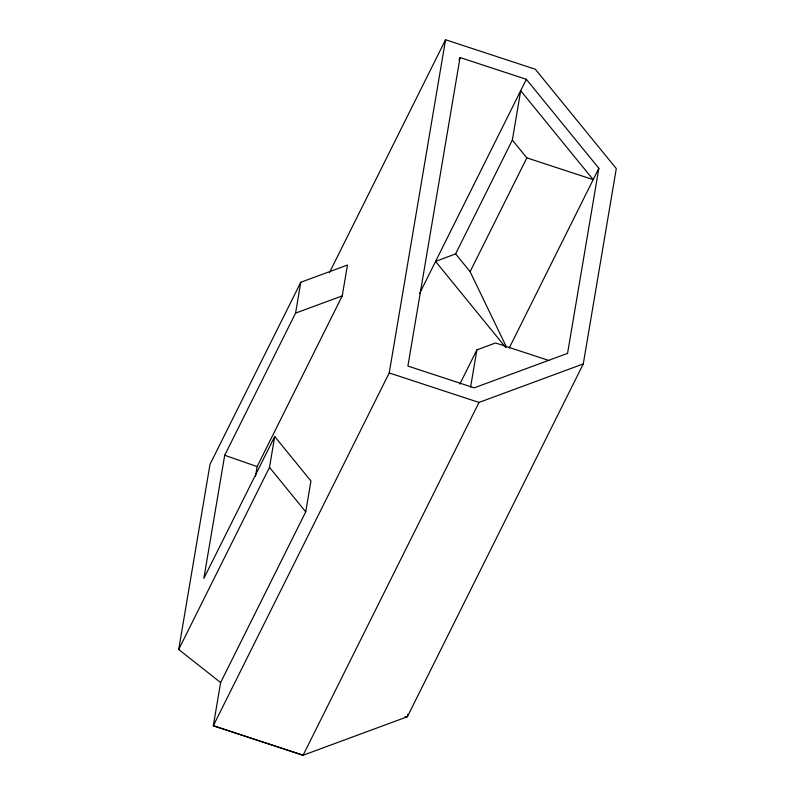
<?xml version="1.0" encoding="UTF-8"?>
<svg xmlns="http://www.w3.org/2000/svg" width="795" height="795" viewBox="0 0 795 795"><rect width="100%" height="100%" fill="white"/><g stroke="black" fill="none" stroke-linecap="round" stroke-linejoin="round"><path stroke-width="1.19" d="M329.388 272.735L445.548 39.75L535.323 69.245L616.294 168.6L583.272 363.931L407.368 716.742L303.094 755.25L213.318 725.756L220.622 682.567L178.706 649.475L209.999 464.369L300.788 282.275L347.455 265.033L342.248 295.889L257.133 466.605L255.483 476.344M300.788 282.275L295.571 313.121L224.707 455.257L203.848 578.412L274.712 436.525L310.954 480.995L305.737 511.851L220.622 682.567M178.706 649.475L269.495 467.38L274.712 436.525M583.272 363.931L478.997 402.439L303.094 755.25L213.318 725.756L389.222 372.944L445.548 39.75M460.047 57.538L407.895 366.058L474.217 387.841L567.551 353.378L598.844 168.272L526.37 79.331L460.047 57.538L458.944 59.754M407.775 714.308L407.368 716.742L404.993 716.842M470.58 387.185L476.891 349.86L495.553 342.973L549.077 360.552M512.348 140.069L520.695 90.71L593.169 179.65L526.846 157.857L512.348 140.069L455.605 253.883L435.581 261.426L505.719 347.495M419.551 293.574L526.37 79.331M506.455 347.037L470.103 271.671L526.846 157.857M459.808 384.114L476.891 349.86M509.168 348.15L598.844 168.272M295.571 313.121L342.248 295.889M389.222 372.944L478.997 402.439M224.707 455.257L257.133 466.605M455.605 253.883L470.103 271.671M269.495 467.38L305.737 511.851"/></g></svg>
